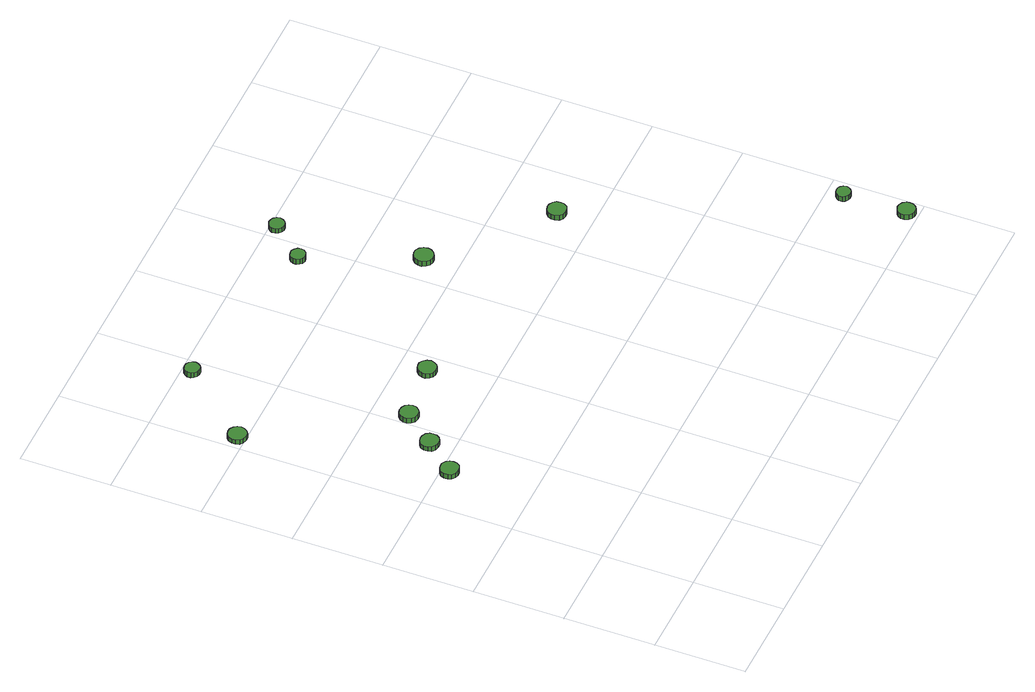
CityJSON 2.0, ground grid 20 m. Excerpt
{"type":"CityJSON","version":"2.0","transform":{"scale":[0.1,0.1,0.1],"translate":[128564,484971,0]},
"CityObjects":{
"tree1":{"type":"SolitaryVegetationObject","attributes":{"function":"something"},"geometry":[{"type":"MultiSurface","lod":"1","boundaries":[[[0,1,2,3,4,5,6,7,8,9,10,11,12,13,14]],[[15,16,17,18,19,20,21,22,23,24,25,26,27,28,29]],[[0,29,28,1]],[[1,28,27,2]],[[2,27,26,3]],[[3,26,25,4]],[[4,25,24,5]],[[5,24,23,6]],[[6,23,22,7]],[[7,22,21,8]],[[8,21,20,9]],[[9,20,19,10]],[[10,19,18,11]],[[11,18,17,12]],[[12,17,16,13]],[[13,16,15,14]],[[14,15,29,0]]]}]},
"tree2":{"type":"SolitaryVegetationObject","attributes":{"function":"something"},"geometry":[{"type":"MultiSurface","lod":"1","boundaries":[[[30,31,32,33,34,35,36,37,38,39,40,41,42,43,44]],[[45,46,47,48,49,50,51,52,53,54,55,56,57,58,59]],[[30,59,58,31]],[[31,58,57,32]],[[32,57,56,33]],[[33,56,55,34]],[[34,55,54,35]],[[35,54,53,36]],[[36,53,52,37]],[[37,52,51,38]],[[38,51,50,39]],[[39,50,49,40]],[[40,49,48,41]],[[41,48,47,42]],[[42,47,46,43]],[[43,46,45,44]],[[44,45,59,30]]]}]},
"tree3":{"type":"SolitaryVegetationObject","attributes":{"function":"something"},"geometry":[{"type":"MultiSurface","lod":"1","boundaries":[[[60,61,62,63,64,65,66,67,68,69,70,71,72,73,74]],[[75,76,77,78,79,80,81,82,83,84,85,86,87,88,89]],[[60,89,88,61]],[[61,88,87,62]],[[62,87,86,63]],[[63,86,85,64]],[[64,85,84,65]],[[65,84,83,66]],[[66,83,82,67]],[[67,82,81,68]],[[68,81,80,69]],[[69,80,79,70]],[[70,79,78,71]],[[71,78,77,72]],[[72,77,76,73]],[[73,76,75,74]],[[74,75,89,60]]]}]},
"tree4":{"type":"SolitaryVegetationObject","attributes":{"function":"something"},"geometry":[{"type":"MultiSurface","lod":"1","boundaries":[[[90,91,92,93,94,95,96,97,98,99,100,101,102,103,104]],[[105,106,107,108,109,110,111,112,113,114,115,116,117,118,119]],[[90,119,118,91]],[[91,118,117,92]],[[92,117,116,93]],[[93,116,115,94]],[[94,115,114,95]],[[95,114,113,96]],[[96,113,112,97]],[[97,112,111,98]],[[98,111,110,99]],[[99,110,109,100]],[[100,109,108,101]],[[101,108,107,102]],[[102,107,106,103]],[[103,106,105,104]],[[104,105,119,90]]]}]},
"tree5":{"type":"SolitaryVegetationObject","attributes":{"function":"something"},"geometry":[{"type":"MultiSurface","lod":"1","boundaries":[[[120,121,122,123,124,125,126,127,128,129,130,131,132,133,134]],[[135,136,137,138,139,140,141,142,143,144,145,146,147,148,149]],[[120,149,148,121]],[[121,148,147,122]],[[122,147,146,123]],[[123,146,145,124]],[[124,145,144,125]],[[125,144,143,126]],[[126,143,142,127]],[[127,142,141,128]],[[128,141,140,129]],[[129,140,139,130]],[[130,139,138,131]],[[131,138,137,132]],[[132,137,136,133]],[[133,136,135,134]],[[134,135,149,120]]]}]},
"tree6":{"type":"SolitaryVegetationObject","attributes":{"function":"something"},"geometry":[{"type":"MultiSurface","lod":"1","boundaries":[[[150,151,152,153,154,155,156,157,158,159,160,161,162,163,164]],[[165,166,167,168,169,170,171,172,173,174,175,176,177,178,179]],[[150,179,178,151]],[[151,178,177,152]],[[152,177,176,153]],[[153,176,175,154]],[[154,175,174,155]],[[155,174,173,156]],[[156,173,172,157]],[[157,172,171,158]],[[158,171,170,159]],[[159,170,169,160]],[[160,169,168,161]],[[161,168,167,162]],[[162,167,166,163]],[[163,166,165,164]],[[164,165,179,150]]]}]},
"tree7":{"type":"SolitaryVegetationObject","attributes":{"function":"something"},"geometry":[{"type":"MultiSurface","lod":"1","boundaries":[[[180,181,182,183,184,185,186,187,188,189,190,191,192,193,194]],[[195,196,197,198,199,200,201,202,203,204,205,206,207,208,209]],[[180,209,208,181]],[[181,208,207,182]],[[182,207,206,183]],[[183,206,205,184]],[[184,205,204,185]],[[185,204,203,186]],[[186,203,202,187]],[[187,202,201,188]],[[188,201,200,189]],[[189,200,199,190]],[[190,199,198,191]],[[191,198,197,192]],[[192,197,196,193]],[[193,196,195,194]],[[194,195,209,180]]]}]},
"tree8":{"type":"SolitaryVegetationObject","attributes":{"function":"something"},"geometry":[{"type":"MultiSurface","lod":"1","boundaries":[[[210,211,212,213,214,215,216,217,218,219,220,221,222,223,224]],[[225,226,227,228,229,230,231,232,233,234,235,236,237,238,239]],[[210,239,238,211]],[[211,238,237,212]],[[212,237,236,213]],[[213,236,235,214]],[[214,235,234,215]],[[215,234,233,216]],[[216,233,232,217]],[[217,232,231,218]],[[218,231,230,219]],[[219,230,229,220]],[[220,229,228,221]],[[221,228,227,222]],[[222,227,226,223]],[[223,226,225,224]],[[224,225,239,210]]]}]},
"tree9":{"type":"SolitaryVegetationObject","attributes":{"function":"something"},"geometry":[{"type":"MultiSurface","lod":"1","boundaries":[[[240,241,242,243,244,245,246,247,248,249,250,251,252,253,254]],[[255,256,257,258,259,260,261,262,263,264,265,266,267,268,269]],[[240,269,268,241]],[[241,268,267,242]],[[242,267,266,243]],[[243,266,265,244]],[[244,265,264,245]],[[245,264,263,246]],[[246,263,262,247]],[[247,262,261,248]],[[248,261,260,249]],[[249,260,259,250]],[[250,259,258,251]],[[251,258,257,252]],[[252,257,256,253]],[[253,256,255,254]],[[254,255,269,240]]]}]},
"tree10":{"type":"SolitaryVegetationObject","attributes":{"function":"something"},"geometry":[{"type":"MultiSurface","lod":"1","boundaries":[[[270,271,272,273,274,275,276,277,278,279,280,281,282,283,284]],[[285,286,287,288,289,290,291,292,293,294,295,296,297,298,299]],[[270,299,298,271]],[[271,298,297,272]],[[272,297,296,273]],[[273,296,295,274]],[[274,295,294,275]],[[275,294,293,276]],[[276,293,292,277]],[[277,292,291,278]],[[278,291,290,279]],[[279,290,289,280]],[[280,289,288,281]],[[281,288,287,282]],[[282,287,286,283]],[[283,286,285,284]],[[284,285,299,270]]]}]},
"tree11":{"type":"SolitaryVegetationObject","attributes":{"function":"something"},"geometry":[{"type":"MultiSurface","lod":"1","boundaries":[[[300,301,302,303,304,305,306,307,308,309,310,311,312,313,314]],[[315,316,317,318,319,320,321,322,323,324,325,326,327,328,329]],[[300,329,328,301]],[[301,328,327,302]],[[302,327,326,303]],[[303,326,325,304]],[[304,325,324,305]],[[305,324,323,306]],[[306,323,322,307]],[[307,322,321,308]],[[308,321,320,309]],[[309,320,319,310]],[[310,319,318,311]],[[311,318,317,312]],[[312,317,316,313]],[[313,316,315,314]],[[314,315,329,300]]]}]},
"tree12":{"type":"SolitaryVegetationObject","attributes":{"function":"something"},"geometry":[{"type":"MultiSurface","lod":"1","boundaries":[[[330,331,332,333,334,335,336,337,338,339,340,341,342,343,344]],[[345,346,347,348,349,350,351,352,353,354,355,356,357,358,359]],[[330,359,358,331]],[[331,358,357,332]],[[332,357,356,333]],[[333,356,355,334]],[[334,355,354,335]],[[335,354,353,336]],[[336,353,352,337]],[[337,352,351,338]],[[338,351,350,339]],[[339,350,349,340]],[[340,349,348,341]],[[341,348,347,342]],[[342,347,346,343]],[[343,346,345,344]],[[344,345,359,330]]]}]}
},
"vertices":[
[116,578,31],[115,586,31],[110,593,31],[102,598,31],[94,598,31],[86,596,31],[79,590,31],[76,582,31],[76,574,31],[79,566,31],[86,560,31],[94,558,31],[102,559,31],[110,563,31],[115,570,31],[115,570,19],[110,563,19],[102,559,19],[94,558,19],[86,560,19],[79,566,19],[76,574,19],[76,582,19],[79,590,19],[86,596,19],[94,598,19],[102,598,19],[110,593,19],[115,586,19],[116,578,19],
[49,1018,23],[47,1026,23],[42,1033,23],[35,1037,23],[27,1038,23],[18,1036,23],[12,1030,23],[9,1022,23],[9,1014,23],[12,1006,23],[18,1000,23],[27,998,23],[35,998,23],[42,1003,23],[47,1010,23],[47,1010,11],[42,1003,11],[35,998,11],[27,998,11],[18,1000,11],[12,1006,11],[9,1014,11],[9,1022,11],[12,1030,11],[18,1036,11],[27,1038,11],[35,1037,11],[42,1033,11],[47,1026,11],[49,1018,11],
[179,649,27],[178,657,27],[173,664,27],[165,668,27],[157,669,27],[149,667,27],[142,661,27],[139,653,27],[139,645,27],[142,637,27],[149,631,27],[157,629,27],[165,629,27],[173,634,27],[178,641,27],[178,641,15],[173,634,15],[165,629,15],[157,629,15],[149,631,15],[142,637,15],[139,645,15],[139,653,15],[142,661,15],[149,667,15],[157,669,15],[165,668,15],[173,664,15],[178,657,15],[179,649,15],
[242,721,25],[240,729,25],[235,736,25],[228,740,25],[219,741,25],[211,739,25],[205,733,25],[201,725,25],[201,717,25],[205,709,25],[211,703,25],[219,701,25],[228,701,25],[235,706,25],[240,713,25],[240,713,12],[235,706,12],[228,701,12],[219,701,12],[211,703,12],[205,709,12],[201,717,12],[201,725,12],[205,733,12],[211,739,12],[219,741,12],[228,740,12],[235,736,12],[240,729,12],[242,721,12],
[187,1177,24],[185,1184,24],[181,1190,24],[175,1193,24],[168,1194,24],[161,1192,24],[156,1187,24],[153,1181,24],[153,1174,24],[156,1168,24],[161,1163,24],[168,1161,24],[175,1161,24],[181,1165,24],[185,1171,24],[185,1171,11],[181,1165,11],[175,1161,11],[168,1161,11],[161,1163,11],[156,1168,11],[153,1174,11],[153,1181,11],[156,1187,11],[161,1192,11],[168,1194,11],[175,1193,11],[181,1190,11],[185,1184,11],[187,1177,11],
[379,739,23],[377,747,23],[372,754,23],[365,759,23],[356,759,23],[348,757,23],[342,751,23],[338,743,23],[338,735,23],[342,727,23],[348,721,23],[356,719,23],[365,720,23],[372,724,23],[377,731,23],[377,731,11],[372,724,11],[365,720,11],[356,719,11],[348,721,11],[342,727,11],[338,735,11],[338,743,11],[342,751,11],[348,757,11],[356,759,11],[365,759,11],[372,754,11],[377,747,11],[379,739,11],
[578,1111,23],[577,1118,23],[572,1123,23],[566,1127,23],[560,1127,23],[553,1125,23],[548,1121,23],[545,1114,23],[545,1107,23],[548,1101,23],[553,1096,23],[560,1094,23],[566,1095,23],[572,1098,23],[577,1104,23],[577,1104,10],[572,1098,10],[566,1095,10],[560,1094,10],[553,1096,10],[548,1101,10],[545,1107,10],[545,1114,10],[548,1121,10],[553,1125,10],[560,1127,10],[566,1127,10],[572,1123,10],[577,1118,10],[578,1111,10],
[680,874,24],[678,883,24],[673,890,24],[665,895,24],[657,896,24],[648,893,24],[642,887,24],[638,879,24],[638,870,24],[642,862,24],[648,856,24],[657,853,24],[665,854,24],[673,859,24],[678,866,24],[678,866,11],[673,859,11],[665,854,11],[657,853,11],[648,856,11],[642,862,11],[638,870,11],[638,879,11],[642,887,11],[648,893,11],[657,896,11],[665,895,11],[673,890,11],[678,883,11],[680,874,11],
[647,1186,21],[645,1193,21],[641,1199,21],[635,1202,21],[628,1203,21],[621,1201,21],[616,1196,21],[613,1190,21],[613,1183,21],[616,1176,21],[621,1172,21],[628,1169,21],[635,1170,21],[641,1174,21],[645,1179,21],[645,1179,9],[641,1174,9],[635,1170,9],[628,1169,9],[621,1172,9],[616,1176,9],[613,1183,9],[613,1190,9],[616,1196,9],[621,1201,9],[628,1203,9],[635,1202,9],[641,1199,9],[645,1193,9],[647,1186,9],
[904,676,29],[903,685,29],[898,691,29],[890,696,29],[882,697,29],[874,694,29],[867,688,29],[864,680,29],[864,672,29],[867,664,29],[874,658,29],[882,656,29],[890,657,29],[898,661,29],[903,668,29],[903,668,16],[898,661,16],[890,657,16],[882,656,16],[874,658,16],[867,664,16],[864,672,16],[864,680,16],[867,688,16],[874,694,16],[882,697,16],[890,696,16],[898,691,16],[903,685,16],[904,676,16],
[1178,22,32],[1177,29,32],[1172,36,32],[1165,40,32],[1157,41,32],[1149,38,32],[1144,33,32],[1140,26,32],[1140,18,32],[1144,10,32],[1149,5,32],[1157,2,32],[1165,3,32],[1172,7,32],[1177,14,32],[1177,14,19],[1172,7,19],[1165,3,19],[1157,2,19],[1149,5,19],[1144,10,19],[1140,18,19],[1140,26,19],[1144,33,19],[1149,38,19],[1157,41,19],[1165,40,19],[1172,36,19],[1177,29,19],[1178,22,19],
[1170,158,34],[1168,165,34],[1164,170,34],[1159,173,34],[1152,174,34],[1146,172,34],[1141,168,34],[1138,162,34],[1138,155,34],[1141,149,34],[1146,145,34],[1152,143,34],[1159,143,34],[1164,147,34],[1168,152,34],[1168,152,21],[1164,147,21],[1159,143,21],[1152,143,21],[1146,145,21],[1141,149,21],[1138,155,21],[1138,162,21],[1141,168,21],[1146,172,21],[1152,174,21],[1159,173,21],[1164,170,21],[1168,165,21],[1170,158,21]
]}
